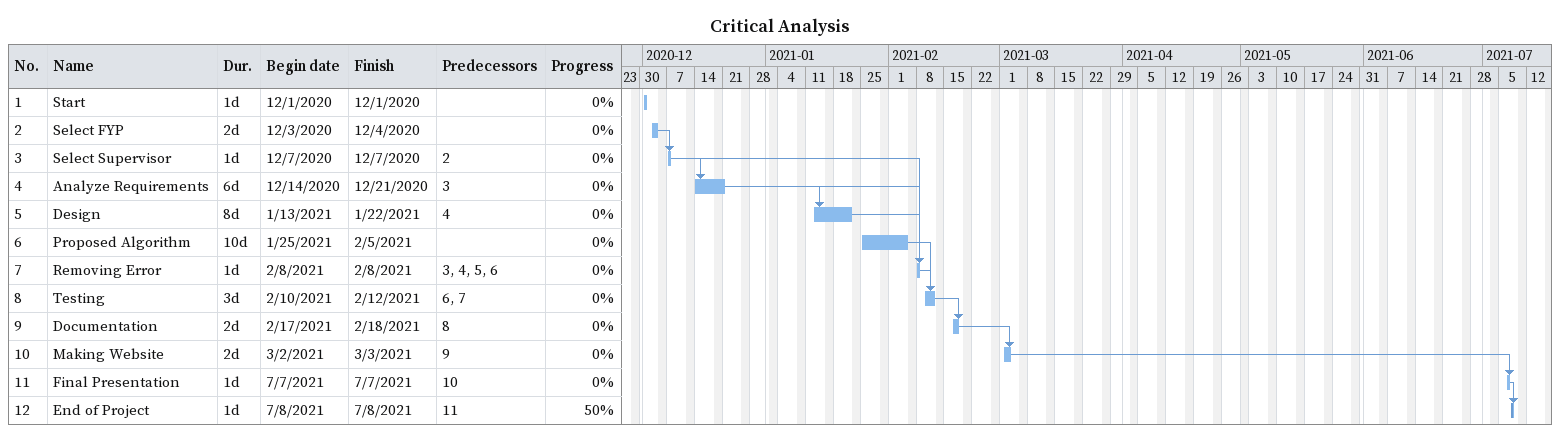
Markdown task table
Critical Analysis

| ID | Task | Duration | Start | Finish | Predecessors | % complete |
|---|---|---|---|---|---|---|
| 1 | Start | 1d | 2020-12-01 | 2020-12-01 |  | 0 |
| 2 | Select FYP | 2d | 2020-12-03 | 2020-12-04 |  | 0 |
| 3 | Select Supervisor | 1d | 2020-12-07 | 2020-12-07 | 2 | 0 |
| 4 | Analyze Requirements | 6d | 2020-12-14 | 2020-12-21 | 3 | 0 |
| 5 | Design | 8d | 2021-01-13 | 2021-01-22 | 4 | 0 |
| 6 | Proposed Algorithm | 10d | 2021-01-25 | 2021-02-05 |  | 0 |
| 7 | Removing Error | 1d | 2021-02-08 | 2021-02-08 | 3, 4, 5, 6 | 0 |
| 8 | Testing | 3d | 2021-02-10 | 2021-02-12 | 6, 7 | 0 |
| 9 | Documentation | 2d | 2021-02-17 | 2021-02-18 | 8 | 0 |
| 10 | Making Website | 2d | 2021-03-02 | 2021-03-03 | 9 | 0 |
| 11 | Final Presentation | 1d | 2021-07-07 | 2021-07-07 | 10 | 0 |
| 12 | End of Project | 1d | 2021-07-08 | 2021-07-08 | 11 | 50 |
